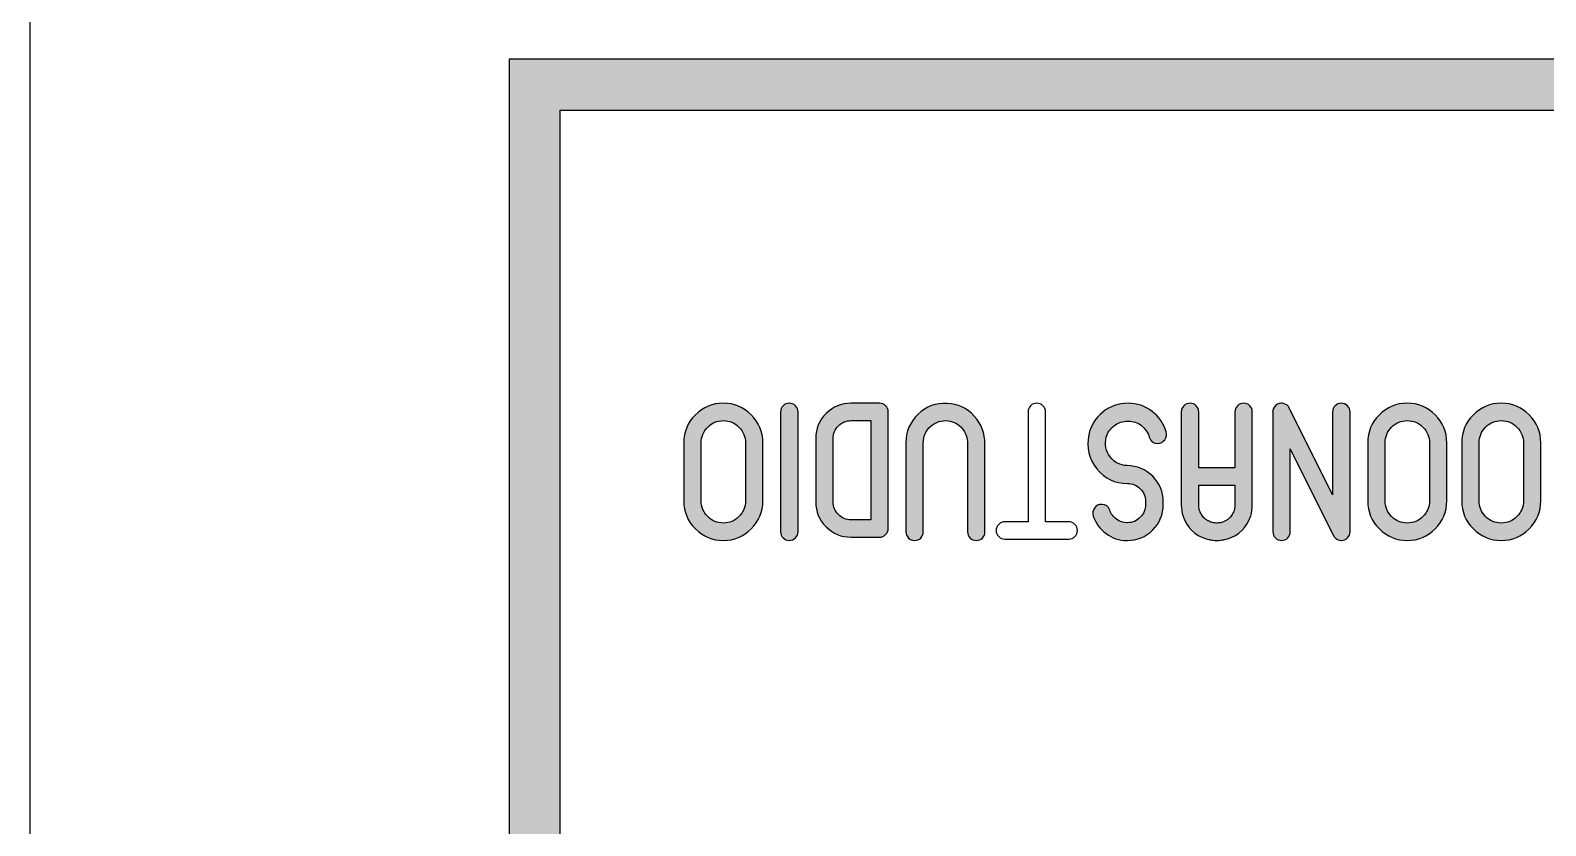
# Model space of a CAD drawing. Extents: x 3 to 98, y -255 to -10.
# Drawn here: x 2.77 to 24.19, y -160.89 to -149.65 of the extents above; entities that cross this region are included whole.
import ezdxf

# ---------------------------------------------------------------- set-up
doc = ezdxf.new("R2010")
doc.units = 0
doc.header["$MEASUREMENT"] = 0
doc.layers.add('LAYER_1', color=7, linetype='CONTINUOUS')

# ---------------------------------------------------------------- blocks, each defined once
blk = doc.blocks.new('BLOCK_2')
at = {"layer": 'LAYER_1'}
h = blk.add_hatch(color=250, dxfattribs=at)
h.dxf.hatch_style = 2
h.paths.add_polyline_path([(68.381, -172.841), (68.381, -150.057), (9.538, -150.057), (9.538, -172.841)])
h.paths.add_polyline_path([(10.261, -150.78), (67.657, -150.78), (67.657, -172.117), (10.261, -172.117)])
for points in [[(68.381, -172.841), (68.381, -150.057), (9.538, -150.057), (9.538, -172.841), (68.381, -172.841)], [(10.261, -150.78), (67.657, -150.78), (67.657, -172.117), (10.261, -172.117), (10.261, -150.78)]]:
    blk.add_lwpolyline(points, dxfattribs=at)

msp = doc.modelspace()

# ---------------------------------------------------------------- hatches: boundary and pattern name
at = {"layer": 'LAYER_1'}
h = msp.add_hatch(color=250, dxfattribs=at)
h.dxf.hatch_style = 2
edge = h.paths.add_edge_path()
edge.add_spline(control_points=[(12.963, -155.086), (13.072, -155.194), (13.127, -155.326), (13.127, -155.481), (13.127, -155.481), (13.127, -156.302), (13.127, -156.302), (13.127, -156.455), (13.072, -156.587), (12.963, -156.696), (12.854, -156.805), (12.722, -156.86), (12.568, -156.86), (12.414, -156.86), (12.282, -156.805), (12.173, -156.696), (12.063, -156.587), (12.009, -156.455), (12.009, -156.302), (12.009, -156.302), (12.009, -155.481), (12.009, -155.481), (12.009, -155.326), (12.063, -155.194), (12.173, -155.086), (12.282, -154.976), (12.414, -154.921), (12.568, -154.921), (12.722, -154.921), (12.854, -154.976), (12.963, -155.086)], knot_values=[0, 0, 0, 0, 1, 1, 1, 2, 2, 2, 3, 3, 3, 4, 4, 4, 5, 5, 5, 6, 6, 6, 7, 7, 7, 8, 8, 8, 9, 9, 9, 10, 10, 10, 10], degree=3, periodic=1)
edge = h.paths.add_edge_path()
edge.add_spline(control_points=[(12.789, -156.523), (12.851, -156.461), (12.881, -156.388), (12.881, -156.302), (12.881, -156.302), (12.881, -155.481), (12.881, -155.481), (12.881, -155.395), (12.851, -155.321), (12.789, -155.259), (12.729, -155.198), (12.655, -155.167), (12.568, -155.167), (12.482, -155.167), (12.408, -155.198), (12.347, -155.259), (12.286, -155.321), (12.255, -155.395), (12.255, -155.481), (12.255, -155.481), (12.255, -156.302), (12.255, -156.302), (12.255, -156.388), (12.286, -156.461), (12.347, -156.523), (12.408, -156.583), (12.482, -156.614), (12.568, -156.614), (12.655, -156.614), (12.729, -156.583), (12.789, -156.523)], knot_values=[0, 0, 0, 0, 1, 1, 1, 2, 2, 2, 3, 3, 3, 4, 4, 4, 5, 5, 5, 6, 6, 6, 7, 7, 7, 8, 8, 8, 9, 9, 9, 10, 10, 10, 10], degree=3, periodic=1)
h = msp.add_hatch(color=250, dxfattribs=at)
h.dxf.hatch_style = 2
edge = h.paths.add_edge_path()
edge.add_spline(control_points=[(13.588, -154.957), (13.612, -154.981), (13.624, -155.011), (13.624, -155.045), (13.624, -155.045), (13.624, -156.737), (13.624, -156.737), (13.624, -156.772), (13.612, -156.8), (13.588, -156.824), (13.563, -156.848), (13.534, -156.86), (13.5, -156.86), (13.466, -156.86), (13.438, -156.848), (13.413, -156.824), (13.389, -156.8), (13.377, -156.772), (13.377, -156.737), (13.377, -156.737), (13.377, -155.045), (13.377, -155.045), (13.377, -155.011), (13.389, -154.981), (13.413, -154.957), (13.438, -154.933), (13.466, -154.921), (13.5, -154.921), (13.534, -154.921), (13.563, -154.933), (13.588, -154.957)], knot_values=[0, 0, 0, 0, 1, 1, 1, 2, 2, 2, 3, 3, 3, 4, 4, 4, 5, 5, 5, 6, 6, 6, 7, 7, 7, 8, 8, 8, 9, 9, 9, 10, 10, 10, 10], degree=3, periodic=1)
h = msp.add_hatch(color=250, dxfattribs=at)
h.dxf.hatch_style = 2
edge = h.paths.add_edge_path()
edge.add_spline(control_points=[(14.373, -156.814), (14.235, -156.814), (14.117, -156.765), (14.02, -156.667), (13.922, -156.57), (13.874, -156.453), (13.874, -156.316), (13.874, -156.316), (13.874, -155.42), (13.874, -155.42), (13.874, -155.282), (13.922, -155.165), (14.02, -155.067), (14.117, -154.97), (14.235, -154.921), (14.373, -154.921), (14.373, -154.921), (14.775, -154.921), (14.775, -154.921), (14.809, -154.921), (14.839, -154.933), (14.863, -154.957), (14.887, -154.981), (14.899, -155.011), (14.899, -155.045), (14.899, -155.045), (14.899, -156.691), (14.899, -156.691), (14.899, -156.725), (14.887, -156.754), (14.863, -156.778), (14.839, -156.802), (14.809, -156.814), (14.775, -156.814), (14.775, -156.814), (14.373, -156.814), (14.373, -156.814)], knot_values=[0, 0, 0, 0, 1, 1, 1, 2, 2, 2, 3, 3, 3, 4, 4, 4, 5, 5, 5, 6, 6, 6, 7, 7, 7, 8, 8, 8, 9, 9, 9, 10, 10, 10, 11, 11, 11, 12, 12, 12, 12], degree=3, periodic=1)
edge = h.paths.add_edge_path()
edge.add_spline(control_points=[(14.12, -156.316), (14.12, -156.386), (14.145, -156.445), (14.195, -156.494), (14.244, -156.543), (14.303, -156.568), (14.373, -156.568), (14.373, -156.568), (14.653, -156.568), (14.653, -156.568), (14.653, -156.568), (14.653, -155.167), (14.653, -155.167), (14.653, -155.167), (14.373, -155.167), (14.373, -155.167), (14.303, -155.167), (14.244, -155.192), (14.195, -155.241), (14.145, -155.29), (14.12, -155.35), (14.12, -155.42), (14.12, -155.42), (14.12, -156.316), (14.12, -156.316)], knot_values=[0, 0, 0, 0, 1, 1, 1, 2, 2, 2, 3, 3, 3, 4, 4, 4, 5, 5, 5, 6, 6, 6, 7, 7, 7, 8, 8, 8, 8], degree=3, periodic=1)
h = msp.add_hatch(color=250, dxfattribs=at)
h.dxf.hatch_style = 2
edge = h.paths.add_edge_path()
edge.add_spline(control_points=[(16.115, -155.103), (16.217, -155.214), (16.267, -155.346), (16.267, -155.498), (16.267, -155.498), (16.267, -156.737), (16.267, -156.737), (16.267, -156.772), (16.256, -156.801), (16.232, -156.826), (16.207, -156.849), (16.178, -156.861), (16.144, -156.861), (16.111, -156.861), (16.081, -156.849), (16.057, -156.826), (16.033, -156.801), (16.021, -156.772), (16.021, -156.737), (16.021, -156.737), (16.021, -155.492), (16.021, -155.492), (16.021, -155.412), (15.996, -155.34), (15.944, -155.279), (15.892, -155.216), (15.827, -155.18), (15.747, -155.17), (15.654, -155.159), (15.571, -155.184), (15.5, -155.246), (15.43, -155.308), (15.395, -155.387), (15.395, -155.481), (15.395, -155.481), (15.395, -156.737), (15.395, -156.737), (15.395, -156.772), (15.383, -156.801), (15.359, -156.826), (15.336, -156.849), (15.307, -156.861), (15.272, -156.861), (15.238, -156.861), (15.209, -156.849), (15.186, -156.826), (15.161, -156.801), (15.149, -156.772), (15.149, -156.737), (15.149, -156.737), (15.149, -155.481), (15.149, -155.481), (15.149, -155.322), (15.207, -155.187), (15.322, -155.077), (15.437, -154.966), (15.575, -154.915), (15.734, -154.923), (15.885, -154.929), (16.011, -154.99), (16.115, -155.103)], knot_values=[0, 0, 0, 0, 1, 1, 1, 2, 2, 2, 3, 3, 3, 4, 4, 4, 5, 5, 5, 6, 6, 6, 7, 7, 7, 8, 8, 8, 9, 9, 9, 10, 10, 10, 11, 11, 11, 12, 12, 12, 13, 13, 13, 14, 14, 14, 15, 15, 15, 16, 16, 16, 17, 17, 17, 18, 18, 18, 19, 19, 19, 20, 20, 20, 20], degree=3, periodic=1)
h = msp.add_hatch(color=250, dxfattribs=at)
h.dxf.hatch_style = 2
edge = h.paths.add_edge_path()
edge.add_spline(control_points=[(16.548, -156.842), (16.514, -156.842), (16.485, -156.831), (16.461, -156.807), (16.438, -156.783), (16.425, -156.754), (16.425, -156.72), (16.425, -156.686), (16.438, -156.657), (16.461, -156.633), (16.485, -156.609), (16.514, -156.597), (16.548, -156.597), (16.548, -156.597), (16.877, -156.597), (16.877, -156.597), (16.877, -156.597), (16.877, -155.045), (16.877, -155.045), (16.877, -155.011), (16.889, -154.981), (16.913, -154.957), (16.937, -154.933), (16.966, -154.921), (16.999, -154.921), (17.034, -154.921), (17.062, -154.933), (17.086, -154.957), (17.111, -154.981), (17.123, -155.011), (17.123, -155.045), (17.123, -155.045), (17.123, -156.597), (17.123, -156.597), (17.123, -156.597), (17.451, -156.597), (17.451, -156.597), (17.485, -156.597), (17.514, -156.609), (17.539, -156.633), (17.563, -156.657), (17.574, -156.686), (17.574, -156.72), (17.574, -156.754), (17.563, -156.783), (17.539, -156.807), (17.514, -156.831), (17.485, -156.842), (17.451, -156.842), (17.451, -156.842), (16.548, -156.842), (16.548, -156.842)], knot_values=[0, 0, 0, 0, 1, 1, 1, 2, 2, 2, 3, 3, 3, 4, 4, 4, 5, 5, 5, 6, 6, 6, 7, 7, 7, 8, 8, 8, 9, 9, 9, 10, 10, 10, 11, 11, 11, 12, 12, 12, 13, 13, 13, 14, 14, 14, 15, 15, 15, 16, 16, 16, 17, 17, 17, 17], degree=3, periodic=1)
edge = h.paths.add_edge_path()
edge.add_spline(control_points=[(16.548, -156.842), (16.514, -156.842), (16.485, -156.831), (16.461, -156.807), (16.438, -156.783), (16.425, -156.754), (16.425, -156.72), (16.425, -156.686), (16.438, -156.657), (16.461, -156.633), (16.485, -156.609), (16.514, -156.597), (16.548, -156.597), (16.548, -156.597), (16.877, -156.597), (16.877, -156.597), (16.877, -156.597), (16.877, -155.045), (16.877, -155.045), (16.877, -155.011), (16.889, -154.981), (16.913, -154.957), (16.937, -154.933), (16.966, -154.921), (16.999, -154.921), (17.034, -154.921), (17.062, -154.933), (17.086, -154.957), (17.111, -154.981), (17.123, -155.011), (17.123, -155.045), (17.123, -155.045), (17.123, -156.597), (17.123, -156.597), (17.123, -156.597), (17.451, -156.597), (17.451, -156.597), (17.485, -156.597), (17.514, -156.609), (17.539, -156.633), (17.563, -156.657), (17.574, -156.686), (17.574, -156.72), (17.574, -156.754), (17.563, -156.783), (17.539, -156.807), (17.514, -156.831), (17.485, -156.842), (17.451, -156.842), (17.451, -156.842), (16.548, -156.842), (16.548, -156.842)], knot_values=[0, 0, 0, 0, 1, 1, 1, 2, 2, 2, 3, 3, 3, 4, 4, 4, 5, 5, 5, 6, 6, 6, 7, 7, 7, 8, 8, 8, 9, 9, 9, 10, 10, 10, 11, 11, 11, 12, 12, 12, 13, 13, 13, 14, 14, 14, 15, 15, 15, 16, 16, 16, 17, 17, 17, 17], degree=3, periodic=1)
h = msp.add_hatch(color=250, dxfattribs=at)
h.dxf.hatch_style = 2
edge = h.paths.add_edge_path()
edge.add_spline(control_points=[(18.28, -156.056), (18.104, -156.055), (17.961, -155.985), (17.849, -155.848), (17.736, -155.708), (17.698, -155.549), (17.735, -155.369), (17.761, -155.238), (17.827, -155.13), (17.932, -155.046), (18.037, -154.963), (18.156, -154.921), (18.29, -154.921), (18.29, -154.921), (18.292, -154.921), (18.292, -154.921), (18.416, -154.921), (18.529, -154.959), (18.629, -155.036), (18.726, -155.11), (18.792, -155.206), (18.827, -155.324), (18.839, -155.365), (18.834, -155.403), (18.809, -155.437), (18.784, -155.471), (18.751, -155.489), (18.709, -155.489), (18.647, -155.489), (18.607, -155.459), (18.59, -155.4), (18.571, -155.335), (18.534, -155.28), (18.48, -155.238), (18.425, -155.195), (18.362, -155.174), (18.292, -155.174), (18.292, -155.174), (18.287, -155.174), (18.287, -155.174), (18.215, -155.174), (18.152, -155.195), (18.096, -155.237), (18.038, -155.28), (18.001, -155.335), (17.982, -155.403), (17.956, -155.505), (17.974, -155.598), (18.036, -155.679), (18.097, -155.759), (18.177, -155.8), (18.276, -155.803), (18.418, -155.806), (18.539, -155.856), (18.638, -155.954), (18.738, -156.053), (18.788, -156.172), (18.788, -156.314), (18.788, -156.314), (18.788, -156.351), (18.788, -156.351), (18.788, -156.492), (18.738, -156.612), (18.639, -156.712), (18.541, -156.811), (18.422, -156.861), (18.282, -156.861), (18.282, -156.861), (18.274, -156.861), (18.274, -156.861), (18.165, -156.861), (18.066, -156.829), (17.979, -156.764), (17.892, -156.7), (17.831, -156.617), (17.797, -156.515), (17.784, -156.475), (17.79, -156.437), (17.815, -156.402), (17.84, -156.367), (17.873, -156.351), (17.915, -156.351), (17.915, -156.351), (17.917, -156.351), (17.917, -156.351), (17.975, -156.351), (18.014, -156.378), (18.032, -156.433), (18.05, -156.485), (18.081, -156.527), (18.125, -156.56), (18.169, -156.593), (18.219, -156.61), (18.274, -156.61), (18.274, -156.61), (18.282, -156.61), (18.282, -156.61), (18.353, -156.61), (18.414, -156.584), (18.463, -156.533), (18.513, -156.484), (18.538, -156.423), (18.538, -156.351), (18.538, -156.351), (18.538, -156.31), (18.538, -156.31), (18.538, -156.239), (18.512, -156.179), (18.462, -156.129), (18.412, -156.08), (18.351, -156.056), (18.28, -156.056)], knot_values=[0, 0, 0, 0, 1, 1, 1, 2, 2, 2, 3, 3, 3, 4, 4, 4, 5, 5, 5, 6, 6, 6, 7, 7, 7, 8, 8, 8, 9, 9, 9, 10, 10, 10, 11, 11, 11, 12, 12, 12, 13, 13, 13, 14, 14, 14, 15, 15, 15, 16, 16, 16, 17, 17, 17, 18, 18, 18, 19, 19, 19, 20, 20, 20, 21, 21, 21, 22, 22, 22, 23, 23, 23, 24, 24, 24, 25, 25, 25, 26, 26, 26, 27, 27, 27, 28, 28, 28, 29, 29, 29, 30, 30, 30, 31, 31, 31, 32, 32, 32, 33, 33, 33, 34, 34, 34, 35, 35, 35, 36, 36, 36, 37, 37, 37, 37], degree=3, periodic=1)
h = msp.add_hatch(color=250, dxfattribs=at)
h.dxf.hatch_style = 2
edge = h.paths.add_edge_path()
edge.add_spline(control_points=[(19.068, -156.515), (19.051, -156.465), (19.043, -156.414), (19.043, -156.362), (19.043, -156.362), (19.043, -155.045), (19.043, -155.045), (19.043, -155.011), (19.055, -154.981), (19.08, -154.957), (19.104, -154.933), (19.133, -154.921), (19.167, -154.921), (19.201, -154.921), (19.23, -154.933), (19.254, -154.957), (19.277, -154.981), (19.289, -155.011), (19.289, -155.045), (19.289, -155.045), (19.289, -155.834), (19.289, -155.834), (19.289, -155.834), (19.801, -155.834), (19.801, -155.834), (19.801, -155.834), (19.801, -155.045), (19.801, -155.045), (19.801, -155.011), (19.813, -154.981), (19.837, -154.957), (19.861, -154.933), (19.89, -154.921), (19.924, -154.921), (19.958, -154.921), (19.987, -154.933), (20.012, -154.957), (20.035, -154.981), (20.047, -155.011), (20.047, -155.045), (20.047, -155.045), (20.047, -156.362), (20.047, -156.362), (20.047, -156.414), (20.039, -156.465), (20.024, -156.515), (20.021, -156.524), (20.02, -156.526), (20.022, -156.521), (19.968, -156.682), (19.86, -156.787), (19.698, -156.837), (19.698, -156.837), (19.696, -156.838), (19.695, -156.839), (19.681, -156.842), (19.668, -156.846), (19.654, -156.849), (19.654, -156.849), (19.65, -156.849), (19.65, -156.849), (19.647, -156.85), (19.645, -156.85), (19.645, -156.85), (19.632, -156.853), (19.619, -156.855), (19.606, -156.857), (19.606, -156.857), (19.597, -156.858), (19.597, -156.858), (19.579, -156.859), (19.564, -156.86), (19.55, -156.86), (19.55, -156.86), (19.541, -156.86), (19.541, -156.86), (19.526, -156.86), (19.511, -156.859), (19.494, -156.858), (19.494, -156.858), (19.484, -156.857), (19.484, -156.857), (19.471, -156.855), (19.458, -156.853), (19.446, -156.85), (19.445, -156.85), (19.444, -156.85), (19.442, -156.849), (19.442, -156.849), (19.436, -156.849), (19.436, -156.849), (19.422, -156.846), (19.409, -156.842), (19.396, -156.839), (19.395, -156.838), (19.394, -156.837), (19.393, -156.837), (19.232, -156.787), (19.124, -156.682), (19.069, -156.521), (19.069, -156.521), (19.068, -156.519), (19.068, -156.518), (19.068, -156.518), (19.068, -156.515), (19.068, -156.515)], knot_values=[0, 0, 0, 0, 1, 1, 1, 2, 2, 2, 3, 3, 3, 4, 4, 4, 5, 5, 5, 6, 6, 6, 7, 7, 7, 8, 8, 8, 9, 9, 9, 10, 10, 10, 11, 11, 11, 12, 12, 12, 13, 13, 13, 14, 14, 14, 15, 15, 15, 16, 16, 16, 17, 17, 17, 18, 18, 18, 19, 19, 19, 20, 20, 20, 21, 21, 21, 22, 22, 22, 23, 23, 23, 24, 24, 24, 25, 25, 25, 26, 26, 26, 27, 27, 27, 28, 28, 28, 29, 29, 29, 30, 30, 30, 31, 31, 31, 32, 32, 32, 33, 33, 33, 34, 34, 34, 35, 35, 35, 35], degree=3, periodic=1)
edge = h.paths.add_edge_path()
edge.add_spline(control_points=[(19.289, -156.081), (19.289, -156.081), (19.289, -156.362), (19.289, -156.362), (19.289, -156.396), (19.296, -156.428), (19.309, -156.458), (19.309, -156.458), (19.31, -156.461), (19.31, -156.461), (19.32, -156.483), (19.332, -156.503), (19.347, -156.521), (19.346, -156.521), (19.347, -156.522), (19.35, -156.526), (19.358, -156.534), (19.366, -156.543), (19.376, -156.552), (19.38, -156.554), (19.382, -156.557), (19.384, -156.558), (19.389, -156.563), (19.394, -156.567), (19.4, -156.57), (19.405, -156.574), (19.411, -156.577), (19.417, -156.581), (19.422, -156.583), (19.428, -156.587), (19.435, -156.59), (19.441, -156.593), (19.448, -156.595), (19.454, -156.598), (19.461, -156.601), (19.465, -156.602), (19.465, -156.602), (19.475, -156.605), (19.485, -156.608), (19.496, -156.61), (19.497, -156.61), (19.501, -156.61), (19.506, -156.611), (19.518, -156.613), (19.53, -156.614), (19.539, -156.614), (19.539, -156.614), (19.551, -156.614), (19.551, -156.614), (19.561, -156.614), (19.572, -156.613), (19.584, -156.611), (19.589, -156.61), (19.593, -156.61), (19.595, -156.61), (19.605, -156.608), (19.615, -156.605), (19.625, -156.602), (19.625, -156.602), (19.638, -156.598), (19.638, -156.598), (19.644, -156.595), (19.65, -156.593), (19.655, -156.59), (19.663, -156.587), (19.669, -156.583), (19.674, -156.581), (19.68, -156.577), (19.686, -156.574), (19.691, -156.57), (19.696, -156.567), (19.701, -156.563), (19.706, -156.558), (19.707, -156.558), (19.71, -156.556), (19.714, -156.552), (19.724, -156.543), (19.733, -156.534), (19.741, -156.526), (19.741, -156.525), (19.742, -156.524), (19.742, -156.523), (19.743, -156.522), (19.744, -156.521), (19.744, -156.521), (19.759, -156.503), (19.771, -156.483), (19.78, -156.461), (19.78, -156.462), (19.781, -156.461), (19.781, -156.458), (19.794, -156.428), (19.801, -156.396), (19.801, -156.362), (19.801, -156.362), (19.801, -156.081), (19.801, -156.081), (19.801, -156.081), (19.289, -156.081), (19.289, -156.081)], knot_values=[0, 0, 0, 0, 1, 1, 1, 2, 2, 2, 3, 3, 3, 4, 4, 4, 5, 5, 5, 6, 6, 6, 7, 7, 7, 8, 8, 8, 9, 9, 9, 10, 10, 10, 11, 11, 11, 12, 12, 12, 13, 13, 13, 14, 14, 14, 15, 15, 15, 16, 16, 16, 17, 17, 17, 18, 18, 18, 19, 19, 19, 20, 20, 20, 21, 21, 21, 22, 22, 22, 23, 23, 23, 24, 24, 24, 25, 25, 25, 26, 26, 26, 27, 27, 27, 28, 28, 28, 29, 29, 29, 30, 30, 30, 31, 31, 31, 32, 32, 32, 33, 33, 33, 33], degree=3, periodic=1)
h = msp.add_hatch(color=250, dxfattribs=at)
h.dxf.hatch_style = 2
edge = h.paths.add_edge_path()
edge.add_spline(control_points=[(20.338, -155.038), (20.338, -155.033), (20.338, -155.028), (20.339, -155.024), (20.339, -155.024), (20.339, -155.021), (20.339, -155.021), (20.347, -154.982), (20.369, -154.953), (20.404, -154.936), (20.435, -154.92), (20.466, -154.917), (20.497, -154.928), (20.53, -154.938), (20.554, -154.958), (20.57, -154.988), (20.57, -154.988), (21.181, -156.215), (21.181, -156.215), (21.181, -156.215), (21.181, -155.045), (21.181, -155.045), (21.181, -155.011), (21.193, -154.982), (21.217, -154.958), (21.242, -154.934), (21.271, -154.921), (21.304, -154.921), (21.338, -154.921), (21.367, -154.934), (21.392, -154.958), (21.416, -154.982), (21.428, -155.011), (21.428, -155.045), (21.428, -155.045), (21.428, -156.737), (21.428, -156.737), (21.428, -156.772), (21.416, -156.8), (21.392, -156.824), (21.367, -156.849), (21.338, -156.861), (21.304, -156.861), (21.265, -156.861), (21.233, -156.845), (21.208, -156.814), (21.208, -156.814), (21.208, -156.813), (21.208, -156.813), (21.205, -156.809), (21.201, -156.804), (21.199, -156.798), (21.198, -156.798), (21.197, -156.797), (21.196, -156.797), (21.196, -156.795), (21.196, -156.794), (21.195, -156.794), (21.195, -156.794), (20.583, -155.567), (20.583, -155.567), (20.583, -155.567), (20.583, -156.737), (20.583, -156.737), (20.583, -156.772), (20.571, -156.8), (20.547, -156.824), (20.523, -156.849), (20.494, -156.861), (20.46, -156.861), (20.426, -156.861), (20.397, -156.849), (20.374, -156.824), (20.349, -156.8), (20.337, -156.772), (20.337, -156.737), (20.337, -156.737), (20.337, -155.045), (20.337, -155.045), (20.337, -155.048), (20.337, -155.049), (20.337, -155.049), (20.337, -155.049), (20.337, -155.045), (20.338, -155.038)], knot_values=[0, 0, 0, 0, 1, 1, 1, 2, 2, 2, 3, 3, 3, 4, 4, 4, 5, 5, 5, 6, 6, 6, 7, 7, 7, 8, 8, 8, 9, 9, 9, 10, 10, 10, 11, 11, 11, 12, 12, 12, 13, 13, 13, 14, 14, 14, 15, 15, 15, 16, 16, 16, 17, 17, 17, 18, 18, 18, 19, 19, 19, 20, 20, 20, 21, 21, 21, 22, 22, 22, 23, 23, 23, 24, 24, 24, 25, 25, 25, 26, 26, 26, 27, 27, 27, 28, 28, 28, 28], degree=3, periodic=1)
h = msp.add_hatch(color=250, dxfattribs=at)
h.dxf.hatch_style = 2
edge = h.paths.add_edge_path()
edge.add_spline(control_points=[(22.632, -155.086), (22.742, -155.194), (22.796, -155.326), (22.796, -155.481), (22.796, -155.481), (22.796, -156.302), (22.796, -156.302), (22.796, -156.455), (22.742, -156.587), (22.632, -156.696), (22.523, -156.805), (22.392, -156.86), (22.237, -156.86), (22.083, -156.86), (21.951, -156.805), (21.843, -156.696), (21.733, -156.587), (21.678, -156.455), (21.678, -156.302), (21.678, -156.302), (21.678, -155.481), (21.678, -155.481), (21.678, -155.326), (21.733, -155.194), (21.843, -155.086), (21.951, -154.976), (22.083, -154.921), (22.237, -154.921), (22.392, -154.921), (22.523, -154.976), (22.632, -155.086)], knot_values=[0, 0, 0, 0, 1, 1, 1, 2, 2, 2, 3, 3, 3, 4, 4, 4, 5, 5, 5, 6, 6, 6, 7, 7, 7, 8, 8, 8, 9, 9, 9, 10, 10, 10, 10], degree=3, periodic=1)
edge = h.paths.add_edge_path()
edge.add_spline(control_points=[(22.459, -156.523), (22.52, -156.461), (22.551, -156.388), (22.551, -156.302), (22.551, -156.302), (22.551, -155.481), (22.551, -155.481), (22.551, -155.395), (22.52, -155.321), (22.459, -155.259), (22.398, -155.198), (22.324, -155.167), (22.237, -155.167), (22.151, -155.167), (22.077, -155.198), (22.016, -155.259), (21.955, -155.321), (21.924, -155.395), (21.924, -155.481), (21.924, -155.481), (21.924, -156.302), (21.924, -156.302), (21.924, -156.388), (21.955, -156.461), (22.016, -156.523), (22.077, -156.583), (22.151, -156.614), (22.237, -156.614), (22.324, -156.614), (22.398, -156.583), (22.459, -156.523)], knot_values=[0, 0, 0, 0, 1, 1, 1, 2, 2, 2, 3, 3, 3, 4, 4, 4, 5, 5, 5, 6, 6, 6, 7, 7, 7, 8, 8, 8, 9, 9, 9, 10, 10, 10, 10], degree=3, periodic=1)
h = msp.add_hatch(color=250, dxfattribs=at)
h.dxf.hatch_style = 2
edge = h.paths.add_edge_path()
edge.add_spline(control_points=[(23.961, -155.086), (24.071, -155.194), (24.126, -155.326), (24.126, -155.481), (24.126, -155.481), (24.126, -156.302), (24.126, -156.302), (24.126, -156.455), (24.071, -156.587), (23.961, -156.696), (23.852, -156.805), (23.721, -156.86), (23.566, -156.86), (23.412, -156.86), (23.281, -156.805), (23.172, -156.696), (23.062, -156.587), (23.007, -156.455), (23.007, -156.302), (23.007, -156.302), (23.007, -155.481), (23.007, -155.481), (23.007, -155.326), (23.062, -155.194), (23.172, -155.086), (23.281, -154.976), (23.412, -154.921), (23.566, -154.921), (23.721, -154.921), (23.852, -154.976), (23.961, -155.086)], knot_values=[0, 0, 0, 0, 1, 1, 1, 2, 2, 2, 3, 3, 3, 4, 4, 4, 5, 5, 5, 6, 6, 6, 7, 7, 7, 8, 8, 8, 9, 9, 9, 10, 10, 10, 10], degree=3, periodic=1)
edge = h.paths.add_edge_path()
edge.add_spline(control_points=[(23.788, -156.523), (23.849, -156.461), (23.88, -156.388), (23.88, -156.302), (23.88, -156.302), (23.88, -155.481), (23.88, -155.481), (23.88, -155.395), (23.849, -155.321), (23.788, -155.259), (23.727, -155.198), (23.653, -155.167), (23.566, -155.167), (23.48, -155.167), (23.407, -155.198), (23.345, -155.259), (23.284, -155.321), (23.253, -155.395), (23.253, -155.481), (23.253, -155.481), (23.253, -156.302), (23.253, -156.302), (23.253, -156.388), (23.284, -156.461), (23.345, -156.523), (23.407, -156.583), (23.48, -156.614), (23.566, -156.614), (23.653, -156.614), (23.727, -156.583), (23.788, -156.523)], knot_values=[0, 0, 0, 0, 1, 1, 1, 2, 2, 2, 3, 3, 3, 4, 4, 4, 5, 5, 5, 6, 6, 6, 7, 7, 7, 8, 8, 8, 9, 9, 9, 10, 10, 10, 10], degree=3, periodic=1)

# ---------------------------------------------------------------- linework, layer by layer
at = {"layer": 'LAYER_1', "color": 250}
msp.add_open_spline([(93.89, -10.01), (93.89, -10.01), (78.542, -10.01), (78.542, -10.01), (78.542, -10.01), (78.542, -10.716), (78.542, -10.716), (78.542, -12.859), (76.804, -14.596), (74.661, -14.596), (74.661, -14.596), (25.879, -14.596), (25.879, -14.596), (23.736, -14.596), (21.999, -12.859), (21.999, -10.716), (21.999, -10.716), (21.999, -10.01), (21.999, -10.01), (21.999, -10.01), (6.651, -10.01), (6.651, -10.01), (4.508, -10.01), (2.77, -11.748), (2.77, -13.891), (2.77, -13.891), (2.77, -22.609), (2.77, -22.609), (2.77, -22.609), (2.77, -25.978), (2.77, -25.978), (2.77, -25.978), (2.77, -124.869), (2.77, -124.869), (2.77, -124.869), (2.77, -124.889), (2.77, -124.889), (2.77, -124.889), (2.77, -147.869), (2.77, -147.869), (2.77, -147.869), (2.77, -237.326), (2.77, -237.326), (2.77, -237.326), (2.77, -255.411), (2.77, -255.411), (2.77, -255.411), (97.77, -255.411), (97.77, -255.411), (97.77, -255.411), (97.77, -237.326), (97.77, -237.326), (97.77, -237.326), (97.77, -147.869), (97.77, -147.869), (97.77, -147.869), (97.77, -124.889), (97.77, -124.889), (97.77, -124.889), (97.77, -124.869), (97.77, -124.869), (97.77, -124.869), (97.77, -113.631), (97.77, -113.631), (97.77, -113.631), (97.77, -100.913), (97.77, -100.913), (97.77, -98.834), (96.134, -97.142), (94.081, -97.042), (94.017, -97.038), (93.954, -97.032), (93.89, -97.032), (93.89, -97.032), (81.171, -97.032), (81.171, -97.032), (81.107, -97.032), (81.044, -97.038), (80.98, -97.042), (80.98, -97.042), (17.229, -97.042), (17.229, -97.042), (13.138, -97.042), (9.821, -93.725), (9.821, -89.633), (9.821, -89.633), (9.821, -60.323), (9.821, -60.323), (9.821, -56.231), (13.138, -52.914), (17.229, -52.914), (17.229, -52.914), (80.782, -52.914), (80.782, -52.914), (80.91, -52.927), (81.04, -52.934), (81.171, -52.934), (81.171, -52.934), (93.89, -52.934), (93.89, -52.934), (94.021, -52.934), (94.15, -52.927), (94.278, -52.914), (96.239, -52.719), (97.77, -51.065), (97.77, -49.053), (97.77, -49.053), (97.77, -36.335), (97.77, -36.335), (97.77, -36.335), (97.77, -25.978), (97.77, -25.978), (97.77, -25.978), (97.77, -22.609), (97.77, -22.609), (97.77, -22.609), (97.77, -13.891), (97.77, -13.891), (97.77, -11.748), (96.033, -10.01), (93.89, -10.01)], degree=3, knots=[0, 0, 0, 0, 1, 1, 1, 2, 2, 2, 3, 3, 3, 4, 4, 4, 5, 5, 5, 6, 6, 6, 7, 7, 7, 8, 8, 8, 9, 9, 9, 10, 10, 10, 11, 11, 11, 12, 12, 12, 13, 13, 13, 14, 14, 14, 15, 15, 15, 16, 16, 16, 17, 17, 17, 18, 18, 18, 19, 19, 19, 20, 20, 20, 21, 21, 21, 22, 22, 22, 23, 23, 23, 24, 24, 24, 25, 25, 25, 26, 26, 26, 27, 27, 27, 28, 28, 28, 29, 29, 29, 30, 30, 30, 31, 31, 31, 32, 32, 32, 33, 33, 33, 34, 34, 34, 35, 35, 35, 36, 36, 36, 37, 37, 37, 38, 38, 38, 39, 39, 39, 40, 40, 40, 40], dxfattribs=at)
at = {"layer": 'LAYER_1'}
for points, knots in [([(12.963, -155.086), (13.072, -155.194), (13.127, -155.326), (13.127, -155.481), (13.127, -155.481), (13.127, -156.302), (13.127, -156.302), (13.127, -156.455), (13.072, -156.587), (12.963, -156.696), (12.854, -156.805), (12.722, -156.86), (12.568, -156.86), (12.414, -156.86), (12.282, -156.805), (12.173, -156.696), (12.063, -156.587), (12.009, -156.455), (12.009, -156.302), (12.009, -156.302), (12.009, -155.481), (12.009, -155.481), (12.009, -155.326), (12.063, -155.194), (12.173, -155.086), (12.282, -154.976), (12.414, -154.921), (12.568, -154.921), (12.722, -154.921), (12.854, -154.976), (12.963, -155.086)], [0, 0, 0, 0, 1, 1, 1, 2, 2, 2, 3, 3, 3, 4, 4, 4, 5, 5, 5, 6, 6, 6, 7, 7, 7, 8, 8, 8, 9, 9, 9, 10, 10, 10, 10]), ([(13.588, -154.957), (13.612, -154.981), (13.624, -155.011), (13.624, -155.045), (13.624, -155.045), (13.624, -156.737), (13.624, -156.737), (13.624, -156.772), (13.612, -156.8), (13.588, -156.824), (13.563, -156.848), (13.534, -156.86), (13.5, -156.86), (13.466, -156.86), (13.438, -156.848), (13.413, -156.824), (13.389, -156.8), (13.377, -156.772), (13.377, -156.737), (13.377, -156.737), (13.377, -155.045), (13.377, -155.045), (13.377, -155.011), (13.389, -154.981), (13.413, -154.957), (13.438, -154.933), (13.466, -154.921), (13.5, -154.921), (13.534, -154.921), (13.563, -154.933), (13.588, -154.957)], [0, 0, 0, 0, 1, 1, 1, 2, 2, 2, 3, 3, 3, 4, 4, 4, 5, 5, 5, 6, 6, 6, 7, 7, 7, 8, 8, 8, 9, 9, 9, 10, 10, 10, 10]), ([(14.373, -156.814), (14.235, -156.814), (14.117, -156.765), (14.02, -156.667), (13.922, -156.57), (13.874, -156.453), (13.874, -156.316), (13.874, -156.316), (13.874, -155.42), (13.874, -155.42), (13.874, -155.282), (13.922, -155.165), (14.02, -155.067), (14.117, -154.97), (14.235, -154.921), (14.373, -154.921), (14.373, -154.921), (14.775, -154.921), (14.775, -154.921), (14.809, -154.921), (14.839, -154.933), (14.863, -154.957), (14.887, -154.981), (14.899, -155.011), (14.899, -155.045), (14.899, -155.045), (14.899, -156.691), (14.899, -156.691), (14.899, -156.725), (14.887, -156.754), (14.863, -156.778), (14.839, -156.802), (14.809, -156.814), (14.775, -156.814), (14.775, -156.814), (14.373, -156.814), (14.373, -156.814)], [0, 0, 0, 0, 1, 1, 1, 2, 2, 2, 3, 3, 3, 4, 4, 4, 5, 5, 5, 6, 6, 6, 7, 7, 7, 8, 8, 8, 9, 9, 9, 10, 10, 10, 11, 11, 11, 12, 12, 12, 12]), ([(16.115, -155.103), (16.217, -155.214), (16.267, -155.346), (16.267, -155.498), (16.267, -155.498), (16.267, -156.737), (16.267, -156.737), (16.267, -156.772), (16.256, -156.801), (16.232, -156.826), (16.207, -156.849), (16.178, -156.861), (16.144, -156.861), (16.111, -156.861), (16.081, -156.849), (16.057, -156.826), (16.033, -156.801), (16.021, -156.772), (16.021, -156.737), (16.021, -156.737), (16.021, -155.492), (16.021, -155.492), (16.021, -155.412), (15.996, -155.34), (15.944, -155.279), (15.892, -155.216), (15.827, -155.18), (15.747, -155.17), (15.654, -155.159), (15.571, -155.184), (15.5, -155.246), (15.43, -155.308), (15.395, -155.387), (15.395, -155.481), (15.395, -155.481), (15.395, -156.737), (15.395, -156.737), (15.395, -156.772), (15.383, -156.801), (15.359, -156.826), (15.336, -156.849), (15.307, -156.861), (15.272, -156.861), (15.238, -156.861), (15.209, -156.849), (15.186, -156.826), (15.161, -156.801), (15.149, -156.772), (15.149, -156.737), (15.149, -156.737), (15.149, -155.481), (15.149, -155.481), (15.149, -155.322), (15.207, -155.187), (15.322, -155.077), (15.437, -154.966), (15.575, -154.915), (15.734, -154.923), (15.885, -154.929), (16.011, -154.99), (16.115, -155.103)], [0, 0, 0, 0, 1, 1, 1, 2, 2, 2, 3, 3, 3, 4, 4, 4, 5, 5, 5, 6, 6, 6, 7, 7, 7, 8, 8, 8, 9, 9, 9, 10, 10, 10, 11, 11, 11, 12, 12, 12, 13, 13, 13, 14, 14, 14, 15, 15, 15, 16, 16, 16, 17, 17, 17, 18, 18, 18, 19, 19, 19, 20, 20, 20, 20]), ([(16.548, -156.842), (16.514, -156.842), (16.485, -156.831), (16.461, -156.807), (16.438, -156.783), (16.425, -156.754), (16.425, -156.72), (16.425, -156.686), (16.438, -156.657), (16.461, -156.633), (16.485, -156.609), (16.514, -156.597), (16.548, -156.597), (16.548, -156.597), (16.877, -156.597), (16.877, -156.597), (16.877, -156.597), (16.877, -155.045), (16.877, -155.045), (16.877, -155.011), (16.889, -154.981), (16.913, -154.957), (16.937, -154.933), (16.966, -154.921), (16.999, -154.921), (17.034, -154.921), (17.062, -154.933), (17.086, -154.957), (17.111, -154.981), (17.123, -155.011), (17.123, -155.045), (17.123, -155.045), (17.123, -156.597), (17.123, -156.597), (17.123, -156.597), (17.451, -156.597), (17.451, -156.597), (17.485, -156.597), (17.514, -156.609), (17.539, -156.633), (17.563, -156.657), (17.574, -156.686), (17.574, -156.72), (17.574, -156.754), (17.563, -156.783), (17.539, -156.807), (17.514, -156.831), (17.485, -156.842), (17.451, -156.842), (17.451, -156.842), (16.548, -156.842), (16.548, -156.842)], [0, 0, 0, 0, 1, 1, 1, 2, 2, 2, 3, 3, 3, 4, 4, 4, 5, 5, 5, 6, 6, 6, 7, 7, 7, 8, 8, 8, 9, 9, 9, 10, 10, 10, 11, 11, 11, 12, 12, 12, 13, 13, 13, 14, 14, 14, 15, 15, 15, 16, 16, 16, 17, 17, 17, 17]), ([(16.548, -156.842), (16.514, -156.842), (16.485, -156.831), (16.461, -156.807), (16.438, -156.783), (16.425, -156.754), (16.425, -156.72), (16.425, -156.686), (16.438, -156.657), (16.461, -156.633), (16.485, -156.609), (16.514, -156.597), (16.548, -156.597), (16.548, -156.597), (16.877, -156.597), (16.877, -156.597), (16.877, -156.597), (16.877, -155.045), (16.877, -155.045), (16.877, -155.011), (16.889, -154.981), (16.913, -154.957), (16.937, -154.933), (16.966, -154.921), (16.999, -154.921), (17.034, -154.921), (17.062, -154.933), (17.086, -154.957), (17.111, -154.981), (17.123, -155.011), (17.123, -155.045), (17.123, -155.045), (17.123, -156.597), (17.123, -156.597), (17.123, -156.597), (17.451, -156.597), (17.451, -156.597), (17.485, -156.597), (17.514, -156.609), (17.539, -156.633), (17.563, -156.657), (17.574, -156.686), (17.574, -156.72), (17.574, -156.754), (17.563, -156.783), (17.539, -156.807), (17.514, -156.831), (17.485, -156.842), (17.451, -156.842), (17.451, -156.842), (16.548, -156.842), (16.548, -156.842)], [0, 0, 0, 0, 1, 1, 1, 2, 2, 2, 3, 3, 3, 4, 4, 4, 5, 5, 5, 6, 6, 6, 7, 7, 7, 8, 8, 8, 9, 9, 9, 10, 10, 10, 11, 11, 11, 12, 12, 12, 13, 13, 13, 14, 14, 14, 15, 15, 15, 16, 16, 16, 17, 17, 17, 17]), ([(18.28, -156.056), (18.104, -156.055), (17.961, -155.985), (17.849, -155.848), (17.736, -155.708), (17.698, -155.549), (17.735, -155.369), (17.761, -155.238), (17.827, -155.13), (17.932, -155.046), (18.037, -154.963), (18.156, -154.921), (18.29, -154.921), (18.29, -154.921), (18.292, -154.921), (18.292, -154.921), (18.416, -154.921), (18.529, -154.959), (18.629, -155.036), (18.726, -155.11), (18.792, -155.206), (18.827, -155.324), (18.839, -155.365), (18.834, -155.403), (18.809, -155.437), (18.784, -155.471), (18.751, -155.489), (18.709, -155.489), (18.647, -155.489), (18.607, -155.459), (18.59, -155.4), (18.571, -155.335), (18.534, -155.28), (18.48, -155.238), (18.425, -155.195), (18.362, -155.174), (18.292, -155.174), (18.292, -155.174), (18.287, -155.174), (18.287, -155.174), (18.215, -155.174), (18.152, -155.195), (18.096, -155.237), (18.038, -155.28), (18.001, -155.335), (17.982, -155.403), (17.956, -155.505), (17.974, -155.598), (18.036, -155.679), (18.097, -155.759), (18.177, -155.8), (18.276, -155.803), (18.418, -155.806), (18.539, -155.856), (18.638, -155.954), (18.738, -156.053), (18.788, -156.172), (18.788, -156.314), (18.788, -156.314), (18.788, -156.351), (18.788, -156.351), (18.788, -156.492), (18.738, -156.612), (18.639, -156.712), (18.541, -156.811), (18.422, -156.861), (18.282, -156.861), (18.282, -156.861), (18.274, -156.861), (18.274, -156.861), (18.165, -156.861), (18.066, -156.829), (17.979, -156.764), (17.892, -156.7), (17.831, -156.617), (17.797, -156.515), (17.784, -156.475), (17.79, -156.437), (17.815, -156.402), (17.84, -156.367), (17.873, -156.351), (17.915, -156.351), (17.915, -156.351), (17.917, -156.351), (17.917, -156.351), (17.975, -156.351), (18.014, -156.378), (18.032, -156.433), (18.05, -156.485), (18.081, -156.527), (18.125, -156.56), (18.169, -156.593), (18.219, -156.61), (18.274, -156.61), (18.274, -156.61), (18.282, -156.61), (18.282, -156.61), (18.353, -156.61), (18.414, -156.584), (18.463, -156.533), (18.513, -156.484), (18.538, -156.423), (18.538, -156.351), (18.538, -156.351), (18.538, -156.31), (18.538, -156.31), (18.538, -156.239), (18.512, -156.179), (18.462, -156.129), (18.412, -156.08), (18.351, -156.056), (18.28, -156.056)], [0, 0, 0, 0, 1, 1, 1, 2, 2, 2, 3, 3, 3, 4, 4, 4, 5, 5, 5, 6, 6, 6, 7, 7, 7, 8, 8, 8, 9, 9, 9, 10, 10, 10, 11, 11, 11, 12, 12, 12, 13, 13, 13, 14, 14, 14, 15, 15, 15, 16, 16, 16, 17, 17, 17, 18, 18, 18, 19, 19, 19, 20, 20, 20, 21, 21, 21, 22, 22, 22, 23, 23, 23, 24, 24, 24, 25, 25, 25, 26, 26, 26, 27, 27, 27, 28, 28, 28, 29, 29, 29, 30, 30, 30, 31, 31, 31, 32, 32, 32, 33, 33, 33, 34, 34, 34, 35, 35, 35, 36, 36, 36, 37, 37, 37, 37]), ([(19.068, -156.515), (19.051, -156.465), (19.043, -156.414), (19.043, -156.362), (19.043, -156.362), (19.043, -155.045), (19.043, -155.045), (19.043, -155.011), (19.055, -154.981), (19.08, -154.957), (19.104, -154.933), (19.133, -154.921), (19.167, -154.921), (19.201, -154.921), (19.23, -154.933), (19.254, -154.957), (19.277, -154.981), (19.289, -155.011), (19.289, -155.045), (19.289, -155.045), (19.289, -155.834), (19.289, -155.834), (19.289, -155.834), (19.801, -155.834), (19.801, -155.834), (19.801, -155.834), (19.801, -155.045), (19.801, -155.045), (19.801, -155.011), (19.813, -154.981), (19.837, -154.957), (19.861, -154.933), (19.89, -154.921), (19.924, -154.921), (19.958, -154.921), (19.987, -154.933), (20.012, -154.957), (20.035, -154.981), (20.047, -155.011), (20.047, -155.045), (20.047, -155.045), (20.047, -156.362), (20.047, -156.362), (20.047, -156.414), (20.039, -156.465), (20.024, -156.515), (20.021, -156.524), (20.02, -156.526), (20.022, -156.521), (19.968, -156.682), (19.86, -156.787), (19.698, -156.837), (19.698, -156.837), (19.696, -156.838), (19.695, -156.839), (19.681, -156.842), (19.668, -156.846), (19.654, -156.849), (19.654, -156.849), (19.65, -156.849), (19.65, -156.849), (19.647, -156.85), (19.645, -156.85), (19.645, -156.85), (19.632, -156.853), (19.619, -156.855), (19.606, -156.857), (19.606, -156.857), (19.597, -156.858), (19.597, -156.858), (19.579, -156.859), (19.564, -156.86), (19.55, -156.86), (19.55, -156.86), (19.541, -156.86), (19.541, -156.86), (19.526, -156.86), (19.511, -156.859), (19.494, -156.858), (19.494, -156.858), (19.484, -156.857), (19.484, -156.857), (19.471, -156.855), (19.458, -156.853), (19.446, -156.85), (19.445, -156.85), (19.444, -156.85), (19.442, -156.849), (19.442, -156.849), (19.436, -156.849), (19.436, -156.849), (19.422, -156.846), (19.409, -156.842), (19.396, -156.839), (19.395, -156.838), (19.394, -156.837), (19.393, -156.837), (19.232, -156.787), (19.124, -156.682), (19.069, -156.521), (19.069, -156.521), (19.068, -156.519), (19.068, -156.518), (19.068, -156.518), (19.068, -156.515), (19.068, -156.515)], [0, 0, 0, 0, 1, 1, 1, 2, 2, 2, 3, 3, 3, 4, 4, 4, 5, 5, 5, 6, 6, 6, 7, 7, 7, 8, 8, 8, 9, 9, 9, 10, 10, 10, 11, 11, 11, 12, 12, 12, 13, 13, 13, 14, 14, 14, 15, 15, 15, 16, 16, 16, 17, 17, 17, 18, 18, 18, 19, 19, 19, 20, 20, 20, 21, 21, 21, 22, 22, 22, 23, 23, 23, 24, 24, 24, 25, 25, 25, 26, 26, 26, 27, 27, 27, 28, 28, 28, 29, 29, 29, 30, 30, 30, 31, 31, 31, 32, 32, 32, 33, 33, 33, 34, 34, 34, 35, 35, 35, 35]), ([(20.338, -155.038), (20.338, -155.033), (20.338, -155.028), (20.339, -155.024), (20.339, -155.024), (20.339, -155.021), (20.339, -155.021), (20.347, -154.982), (20.369, -154.953), (20.404, -154.936), (20.435, -154.92), (20.466, -154.917), (20.497, -154.928), (20.53, -154.938), (20.554, -154.958), (20.57, -154.988), (20.57, -154.988), (21.181, -156.215), (21.181, -156.215), (21.181, -156.215), (21.181, -155.045), (21.181, -155.045), (21.181, -155.011), (21.193, -154.982), (21.217, -154.958), (21.242, -154.934), (21.271, -154.921), (21.304, -154.921), (21.338, -154.921), (21.367, -154.934), (21.392, -154.958), (21.416, -154.982), (21.428, -155.011), (21.428, -155.045), (21.428, -155.045), (21.428, -156.737), (21.428, -156.737), (21.428, -156.772), (21.416, -156.8), (21.392, -156.824), (21.367, -156.849), (21.338, -156.861), (21.304, -156.861), (21.265, -156.861), (21.233, -156.845), (21.208, -156.814), (21.208, -156.814), (21.208, -156.813), (21.208, -156.813), (21.205, -156.809), (21.201, -156.804), (21.199, -156.798), (21.198, -156.798), (21.197, -156.797), (21.196, -156.797), (21.196, -156.795), (21.196, -156.794), (21.195, -156.794), (21.195, -156.794), (20.583, -155.567), (20.583, -155.567), (20.583, -155.567), (20.583, -156.737), (20.583, -156.737), (20.583, -156.772), (20.571, -156.8), (20.547, -156.824), (20.523, -156.849), (20.494, -156.861), (20.46, -156.861), (20.426, -156.861), (20.397, -156.849), (20.374, -156.824), (20.349, -156.8), (20.337, -156.772), (20.337, -156.737), (20.337, -156.737), (20.337, -155.045), (20.337, -155.045), (20.337, -155.048), (20.337, -155.049), (20.337, -155.049), (20.337, -155.049), (20.337, -155.045), (20.338, -155.038)], [0, 0, 0, 0, 1, 1, 1, 2, 2, 2, 3, 3, 3, 4, 4, 4, 5, 5, 5, 6, 6, 6, 7, 7, 7, 8, 8, 8, 9, 9, 9, 10, 10, 10, 11, 11, 11, 12, 12, 12, 13, 13, 13, 14, 14, 14, 15, 15, 15, 16, 16, 16, 17, 17, 17, 18, 18, 18, 19, 19, 19, 20, 20, 20, 21, 21, 21, 22, 22, 22, 23, 23, 23, 24, 24, 24, 25, 25, 25, 26, 26, 26, 27, 27, 27, 28, 28, 28, 28]), ([(22.632, -155.086), (22.742, -155.194), (22.796, -155.326), (22.796, -155.481), (22.796, -155.481), (22.796, -156.302), (22.796, -156.302), (22.796, -156.455), (22.742, -156.587), (22.632, -156.696), (22.523, -156.805), (22.392, -156.86), (22.237, -156.86), (22.083, -156.86), (21.951, -156.805), (21.843, -156.696), (21.733, -156.587), (21.678, -156.455), (21.678, -156.302), (21.678, -156.302), (21.678, -155.481), (21.678, -155.481), (21.678, -155.326), (21.733, -155.194), (21.843, -155.086), (21.951, -154.976), (22.083, -154.921), (22.237, -154.921), (22.392, -154.921), (22.523, -154.976), (22.632, -155.086)], [0, 0, 0, 0, 1, 1, 1, 2, 2, 2, 3, 3, 3, 4, 4, 4, 5, 5, 5, 6, 6, 6, 7, 7, 7, 8, 8, 8, 9, 9, 9, 10, 10, 10, 10]), ([(23.961, -155.086), (24.071, -155.194), (24.126, -155.326), (24.126, -155.481), (24.126, -155.481), (24.126, -156.302), (24.126, -156.302), (24.126, -156.455), (24.071, -156.587), (23.961, -156.696), (23.852, -156.805), (23.721, -156.86), (23.566, -156.86), (23.412, -156.86), (23.281, -156.805), (23.172, -156.696), (23.062, -156.587), (23.007, -156.455), (23.007, -156.302), (23.007, -156.302), (23.007, -155.481), (23.007, -155.481), (23.007, -155.326), (23.062, -155.194), (23.172, -155.086), (23.281, -154.976), (23.412, -154.921), (23.566, -154.921), (23.721, -154.921), (23.852, -154.976), (23.961, -155.086)], [0, 0, 0, 0, 1, 1, 1, 2, 2, 2, 3, 3, 3, 4, 4, 4, 5, 5, 5, 6, 6, 6, 7, 7, 7, 8, 8, 8, 9, 9, 9, 10, 10, 10, 10]), ([(12.789, -156.523), (12.851, -156.461), (12.881, -156.388), (12.881, -156.302), (12.881, -156.302), (12.881, -155.481), (12.881, -155.481), (12.881, -155.395), (12.851, -155.321), (12.789, -155.259), (12.729, -155.198), (12.655, -155.167), (12.568, -155.167), (12.482, -155.167), (12.408, -155.198), (12.347, -155.259), (12.286, -155.321), (12.255, -155.395), (12.255, -155.481), (12.255, -155.481), (12.255, -156.302), (12.255, -156.302), (12.255, -156.388), (12.286, -156.461), (12.347, -156.523), (12.408, -156.583), (12.482, -156.614), (12.568, -156.614), (12.655, -156.614), (12.729, -156.583), (12.789, -156.523)], [0, 0, 0, 0, 1, 1, 1, 2, 2, 2, 3, 3, 3, 4, 4, 4, 5, 5, 5, 6, 6, 6, 7, 7, 7, 8, 8, 8, 9, 9, 9, 10, 10, 10, 10]), ([(14.12, -156.316), (14.12, -156.386), (14.145, -156.445), (14.195, -156.494), (14.244, -156.543), (14.303, -156.568), (14.373, -156.568), (14.373, -156.568), (14.653, -156.568), (14.653, -156.568), (14.653, -156.568), (14.653, -155.167), (14.653, -155.167), (14.653, -155.167), (14.373, -155.167), (14.373, -155.167), (14.303, -155.167), (14.244, -155.192), (14.195, -155.241), (14.145, -155.29), (14.12, -155.35), (14.12, -155.42), (14.12, -155.42), (14.12, -156.316), (14.12, -156.316)], [0, 0, 0, 0, 1, 1, 1, 2, 2, 2, 3, 3, 3, 4, 4, 4, 5, 5, 5, 6, 6, 6, 7, 7, 7, 8, 8, 8, 8]), ([(22.459, -156.523), (22.52, -156.461), (22.551, -156.388), (22.551, -156.302), (22.551, -156.302), (22.551, -155.481), (22.551, -155.481), (22.551, -155.395), (22.52, -155.321), (22.459, -155.259), (22.398, -155.198), (22.324, -155.167), (22.237, -155.167), (22.151, -155.167), (22.077, -155.198), (22.016, -155.259), (21.955, -155.321), (21.924, -155.395), (21.924, -155.481), (21.924, -155.481), (21.924, -156.302), (21.924, -156.302), (21.924, -156.388), (21.955, -156.461), (22.016, -156.523), (22.077, -156.583), (22.151, -156.614), (22.237, -156.614), (22.324, -156.614), (22.398, -156.583), (22.459, -156.523)], [0, 0, 0, 0, 1, 1, 1, 2, 2, 2, 3, 3, 3, 4, 4, 4, 5, 5, 5, 6, 6, 6, 7, 7, 7, 8, 8, 8, 9, 9, 9, 10, 10, 10, 10]), ([(23.788, -156.523), (23.849, -156.461), (23.88, -156.388), (23.88, -156.302), (23.88, -156.302), (23.88, -155.481), (23.88, -155.481), (23.88, -155.395), (23.849, -155.321), (23.788, -155.259), (23.727, -155.198), (23.653, -155.167), (23.566, -155.167), (23.48, -155.167), (23.407, -155.198), (23.345, -155.259), (23.284, -155.321), (23.253, -155.395), (23.253, -155.481), (23.253, -155.481), (23.253, -156.302), (23.253, -156.302), (23.253, -156.388), (23.284, -156.461), (23.345, -156.523), (23.407, -156.583), (23.48, -156.614), (23.566, -156.614), (23.653, -156.614), (23.727, -156.583), (23.788, -156.523)], [0, 0, 0, 0, 1, 1, 1, 2, 2, 2, 3, 3, 3, 4, 4, 4, 5, 5, 5, 6, 6, 6, 7, 7, 7, 8, 8, 8, 9, 9, 9, 10, 10, 10, 10]), ([(19.289, -156.081), (19.289, -156.081), (19.289, -156.362), (19.289, -156.362), (19.289, -156.396), (19.296, -156.428), (19.309, -156.458), (19.309, -156.458), (19.31, -156.461), (19.31, -156.461), (19.32, -156.483), (19.332, -156.503), (19.347, -156.521), (19.346, -156.521), (19.347, -156.522), (19.35, -156.526), (19.358, -156.534), (19.366, -156.543), (19.376, -156.552), (19.38, -156.554), (19.382, -156.557), (19.384, -156.558), (19.389, -156.563), (19.394, -156.567), (19.4, -156.57), (19.405, -156.574), (19.411, -156.577), (19.417, -156.581), (19.422, -156.583), (19.428, -156.587), (19.435, -156.59), (19.441, -156.593), (19.448, -156.595), (19.454, -156.598), (19.461, -156.601), (19.465, -156.602), (19.465, -156.602), (19.475, -156.605), (19.485, -156.608), (19.496, -156.61), (19.497, -156.61), (19.501, -156.61), (19.506, -156.611), (19.518, -156.613), (19.53, -156.614), (19.539, -156.614), (19.539, -156.614), (19.551, -156.614), (19.551, -156.614), (19.561, -156.614), (19.572, -156.613), (19.584, -156.611), (19.589, -156.61), (19.593, -156.61), (19.595, -156.61), (19.605, -156.608), (19.615, -156.605), (19.625, -156.602), (19.625, -156.602), (19.638, -156.598), (19.638, -156.598), (19.644, -156.595), (19.65, -156.593), (19.655, -156.59), (19.663, -156.587), (19.669, -156.583), (19.674, -156.581), (19.68, -156.577), (19.686, -156.574), (19.691, -156.57), (19.696, -156.567), (19.701, -156.563), (19.706, -156.558), (19.707, -156.558), (19.71, -156.556), (19.714, -156.552), (19.724, -156.543), (19.733, -156.534), (19.741, -156.526), (19.741, -156.525), (19.742, -156.524), (19.742, -156.523), (19.743, -156.522), (19.744, -156.521), (19.744, -156.521), (19.759, -156.503), (19.771, -156.483), (19.78, -156.461), (19.78, -156.462), (19.781, -156.461), (19.781, -156.458), (19.794, -156.428), (19.801, -156.396), (19.801, -156.362), (19.801, -156.362), (19.801, -156.081), (19.801, -156.081), (19.801, -156.081), (19.289, -156.081), (19.289, -156.081)], [0, 0, 0, 0, 1, 1, 1, 2, 2, 2, 3, 3, 3, 4, 4, 4, 5, 5, 5, 6, 6, 6, 7, 7, 7, 8, 8, 8, 9, 9, 9, 10, 10, 10, 11, 11, 11, 12, 12, 12, 13, 13, 13, 14, 14, 14, 15, 15, 15, 16, 16, 16, 17, 17, 17, 18, 18, 18, 19, 19, 19, 20, 20, 20, 21, 21, 21, 22, 22, 22, 23, 23, 23, 24, 24, 24, 25, 25, 25, 26, 26, 26, 27, 27, 27, 28, 28, 28, 29, 29, 29, 30, 30, 30, 31, 31, 31, 32, 32, 32, 33, 33, 33, 33])]:
    msp.add_open_spline(points, degree=3, knots=knots, dxfattribs=at)

# ---------------------------------------------------------------- block references
msp.add_blockref('BLOCK_2', (0, 0), dxfattribs=at)

doc.saveas('drawing.dxf')
